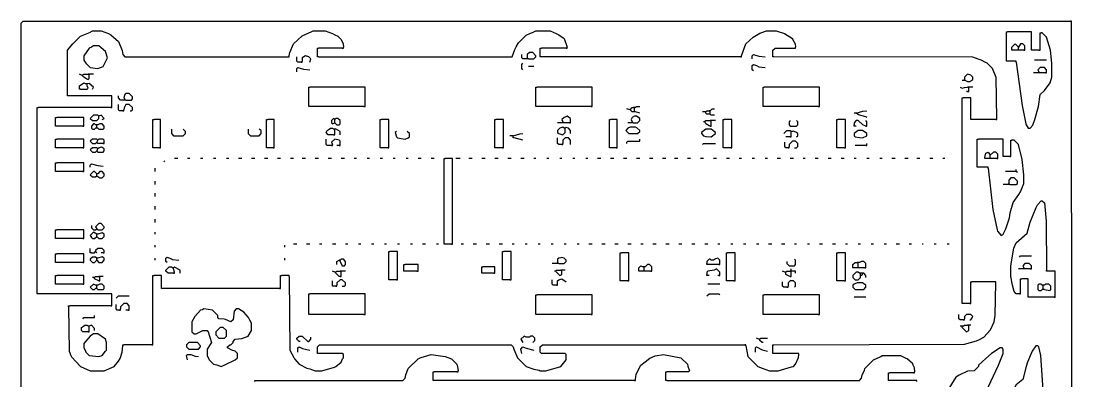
# Model space of a CAD drawing. Extents: x 46 to 1664, y 39 to 1996.
# Drawn here: x 692 to 1663, y 996 to 1328 of the extents above; entities that cross this region are included whole.
import ezdxf

# ---------------------------------------------------------------- set-up
doc = ezdxf.new("R2010")
doc.units = 0
doc.layers.get('0').update_dxf_attribs({"linetype": 'CONTINUOUS'})

msp = doc.modelspace()

# ---------------------------------------------------------------- linework, layer by layer
at = {"color": 7, "linetype": 'CONTINUOUS'}
for points in [[(692, 723), (692, 1326), (694, 1328), (1662, 1328)], [(1663, 1327), (1663, 1328), (1662, 1328)], [(1663, 723), (1663.49858, 975.001412), (1663, 1327)], [(735, 1260), (735, 1301), (740, 1307), (747, 1314), (756.1, 1317.8), (756.9, 1318.2), (758, 1319), (766, 1319), (772.793103, 1316.482759), (775.153846, 1315.230769), (782, 1309), (785.615385, 1300.923077), (786, 1297), (788, 1295), (939, 1295)], [(940, 1296), (940.352941, 1298.911765), (944, 1307), (951.9, 1314.2), (960.9, 1318.2), (962, 1319), (973, 1319), (979.8, 1316.6), (982.153846, 1315.230769), (985, 1314), (988, 1311), (989.647059, 1306.911765), (990, 1304)], [(967, 1295), (1146, 1295), (1148.517241, 1301.793103), (1149.769231, 1304.153846), (1152, 1308), (1159, 1315), (1163.1, 1316.7), (1164.9, 1317.3), (1168, 1319), (1181, 1319), (1186.8, 1316.6), (1189.153846, 1315.230769), (1194, 1312), (1197, 1304)], [(1358, 1296), (1362, 1307), (1368.846154, 1313.230769), (1375.1, 1316.7), (1376.9, 1317.3), (1381, 1319), (1390, 1319), (1397.793103, 1316.482759), (1405, 1312), (1405.230769, 1311.153846), (1407.647059, 1306.911765), (1408, 1304)], [(1603, 1317), (1603, 1318), (1604, 1318)], [(1603, 1292), (1603, 1317)], [(1625, 1318), (1604, 1318)], [(1612, 1290), (1617.352941, 1250.088235), (1620.8, 1232.9), (1621.2, 1232.1), (1623, 1229), (1625, 1229), (1627.2, 1231.9), (1629.2, 1236.9), (1632.405405, 1248.932432), (1634, 1260), (1638.243902, 1263.804878), (1643.2, 1270.9), (1645, 1276), (1645, 1289), (1643.544828, 1300.962069), (1640, 1313), (1636, 1317), (1635, 1317)], [(1626, 1317), (1626, 1318), (1625, 1318)], [(1626, 1302), (1626, 1317)], [(1634, 1316), (1634, 1317), (1635, 1317)], [(1634, 1302), (1634, 1316)], [(763, 1284), (768, 1286), (772, 1294), (770, 1300), (766.153846, 1303.230769), (764, 1305), (759, 1305), (757.1, 1303.8), (755, 1303), (750, 1296), (750, 1292), (752, 1289), (756, 1285), (763, 1284)], [(966, 1302), (966, 1303), (967, 1303)], [(966, 1296), (966, 1302)], [(989, 1303), (967, 1303)], [(989, 1303), (990, 1303), (990, 1304)], [(1172, 1302), (1172, 1303), (1173, 1303)], [(1172, 1296), (1172, 1302)], [(1196, 1303), (1173, 1303)], [(1196, 1303), (1197, 1303), (1197, 1304)], [(1387, 1296), (1387, 1301), (1389, 1303), (1407, 1303)], [(1407, 1303), (1408, 1303), (1408, 1304)], [(1608, 1302), (1608, 1304), (1611, 1307), (1614, 1304)], [(1609, 1301), (1608, 1301), (1608, 1302)], [(1620, 1302), (1620, 1305), (1618, 1307), (1616, 1307), (1614, 1304)], [(1614, 1302), (1614, 1304)], [(1614, 1301), (1614, 1302)], [(1619, 1301), (1620, 1301), (1620, 1302)], [(1627, 1301), (1626, 1301), (1626, 1302)], [(1633, 1301), (1634, 1301), (1634, 1302)], [(939, 1295), (940, 1295), (940, 1296)], [(951, 1290), (948, 1290), (947, 1291), (947, 1295)], [(959, 1290), (960, 1293), (958, 1295), (955, 1296), (952, 1294), (952, 1291)], [(967, 1295), (966, 1295), (966, 1296)], [(1159, 1293), (1156, 1293), (1155, 1294), (1155, 1297)], [(1160, 1293), (1159, 1293)], [(1161, 1293), (1166, 1293), (1168, 1295), (1168, 1296), (1165, 1299), (1162, 1299), (1160, 1297), (1160, 1294)], [(1160, 1293), (1160, 1294)], [(1161, 1293), (1160, 1293)], [(1173, 1295), (1172, 1295), (1172, 1296)], [(1357, 1295), (1173, 1295)], [(1357, 1295), (1358, 1295), (1358, 1296)], [(1368, 1293), (1368, 1296), (1369, 1297), (1374.06, 1295.42), (1380, 1295)], [(1388, 1295), (1387, 1295), (1387, 1296)], [(1594, 1238), (1593.513141, 1275.987516), (1590, 1284), (1585, 1289), (1581.846154, 1290.769231), (1581.1, 1291.2), (1571.997312, 1294.502717), (1388, 1295)], [(1613, 1301), (1609, 1301)], [(1614, 1301), (1613, 1301)], [(1615, 1301), (1614, 1301)], [(1619, 1301), (1615, 1301)], [(1633, 1301), (1627, 1301)], [(947, 1281), (947, 1284), (948, 1285), (953.06, 1283.42), (959, 1283)], [(951, 1290), (952, 1290), (952, 1291)], [(1156, 1283), (1155, 1284), (1155, 1288), (1156, 1289)], [(1166, 1286), (1161, 1286)], [(1369, 1282), (1368, 1283), (1368, 1287), (1369, 1288), (1371.1, 1287.2), (1371.846154, 1286.769231), (1374.176471, 1285.705882), (1380, 1285)], [(1604, 1291), (1603, 1291), (1603, 1292)], [(1611, 1291), (1604, 1291)], [(1612, 1290), (1612, 1291), (1611, 1291)], [(1640, 1292), (1629, 1292)], [(1640, 1281), (1640, 1283), (1638, 1285), (1634, 1285), (1632, 1283), (1633, 1281)], [(748, 1278), (746, 1279)], [(749, 1278), (748, 1278)], [(749, 1278), (750, 1279), (754, 1279)], [(749, 1277), (749, 1278)], [(749, 1277), (752.9, 1274.7), (754, 1274), (755, 1275), (755, 1278)], [(755, 1279), (754, 1279)], [(756, 1279), (755, 1279)], [(755, 1278), (755, 1279)], [(759, 1279), (756, 1279)], [(1563, 1273), (1562, 1273)], [(1564, 1273), (1563, 1273)], [(1565, 1273), (1567, 1272), (1569, 1272), (1572, 1274), (1572, 1276), (1570, 1278), (1567, 1279), (1564, 1276), (1564, 1274)], [(1564, 1273), (1564, 1274)], [(1565, 1273), (1564, 1273)], [(1632, 1280), (1628, 1280)], [(1633, 1280), (1632, 1280)], [(1633, 1280), (1633, 1281)], [(1634, 1280), (1633, 1280)], [(1639, 1280), (1634, 1280)], [(1639, 1280), (1640, 1280), (1640, 1281)], [(746, 1266), (746, 1268), (750, 1271), (752, 1270)], [(747, 1265), (746, 1265), (746, 1266)], [(747, 1265), (753, 1265), (754, 1266), (753.2, 1268.1), (753, 1269)], [(753, 1270), (752, 1270)], [(758, 1265), (759, 1267), (755.1, 1270.2), (753, 1270)], [(753, 1269), (753, 1270)], [(958, 1266), (958, 1267), (959, 1267)], [(958, 1250), (958, 1266)], [(1009, 1267), (959, 1267)], [(1010, 1266), (1010, 1267), (1009, 1267)], [(1010, 1250), (1010, 1266)], [(1168, 1266), (1168, 1267), (1169, 1267)], [(1168, 1250), (1168, 1266)], [(1219, 1267), (1169, 1267)], [(1220, 1266), (1220, 1267), (1219, 1267)], [(1220, 1250), (1220, 1266)], [(1378, 1266), (1378, 1267), (1379, 1267)], [(1378, 1250), (1378, 1266)], [(1429, 1267), (1379, 1267)], [(1430, 1266), (1430, 1267), (1429, 1267)], [(1430, 1250), (1430, 1266)], [(1560, 1267), (1562, 1266), (1564.088235, 1266.647059), (1567, 1267)], [(1567, 1263), (1566, 1263)], [(1568, 1267), (1567, 1267)], [(1567, 1263), (1568, 1263), (1568, 1264)], [(1569, 1267), (1568, 1267)], [(1568, 1266), (1568, 1267)], [(1568, 1264), (1568, 1266)], [(1572, 1267), (1569, 1267)], [(736, 1259), (735, 1259), (735, 1260)], [(775, 1259), (736, 1259)], [(776, 1258), (776, 1259), (775, 1259)], [(776, 1249), (776, 1258)], [(787, 1255), (784, 1255), (782, 1257), (782, 1259)], [(789, 1255), (794, 1255), (795, 1256), (795, 1258), (792, 1261), (789, 1261), (788, 1260), (787, 1257), (788, 1256)], [(788, 1255), (787, 1255)], [(788, 1255), (788, 1256)], [(789, 1255), (788, 1255)], [(1562, 1256), (1562, 1257), (1563, 1257)], [(1562, 1068), (1562, 1256)], [(1569, 1257), (1563, 1257)], [(1570, 1256), (1570, 1257), (1569, 1257)], [(1570, 1238), (1570, 1256)], [(707, 1247), (707, 1248), (708, 1248)], [(707, 1077), (707, 1247)], [(775, 1248), (708, 1248)], [(775, 1248), (776, 1248), (776, 1249)], [(786, 1245), (783, 1245), (782, 1246), (782, 1251)], [(786, 1245), (787, 1245), (787, 1246)], [(793, 1245), (794, 1245), (795, 1246), (795, 1248), (792, 1251), (789, 1251), (787.3, 1247.9), (787, 1246)], [(959, 1249), (958, 1249), (958, 1250)], [(1009, 1249), (959, 1249)], [(1009, 1249), (1010, 1249), (1010, 1250)], [(1169, 1249), (1168, 1249), (1168, 1250)], [(1219, 1249), (1169, 1249)], [(1219, 1249), (1220, 1249), (1220, 1250)], [(1255, 1246), (1252, 1247)], [(1255, 1246), (1257, 1248), (1258, 1248)], [(1258, 1244), (1257, 1244), (1255, 1246)], [(1259, 1248), (1258, 1248)], [(1259, 1244), (1258, 1244)], [(1260, 1248), (1259, 1248)], [(1259, 1247), (1259, 1248)], [(1259, 1245), (1259, 1247)], [(1259, 1244), (1259, 1245)], [(1260, 1244), (1259, 1244)], [(1260, 1248), (1261, 1249), (1264, 1249)], [(1264, 1243), (1260, 1244)], [(1324, 1244), (1322, 1244)], [(1325, 1244), (1324, 1244)], [(1325, 1244), (1326, 1245), (1328, 1245)], [(1325, 1243), (1325, 1244)], [(1329, 1245), (1328, 1245)], [(1329, 1245), (1331, 1247), (1333, 1247)], [(1329, 1244), (1329, 1245)], [(1329, 1243), (1329, 1244)], [(1379, 1249), (1378, 1249), (1378, 1250)], [(1429, 1249), (1379, 1249)], [(1429, 1249), (1430, 1249), (1430, 1250)], [(1464, 1243), (1470.076923, 1244.615385), (1474, 1245)], [(724, 1238), (724, 1239), (725, 1239)], [(724, 1232), (724, 1238)], [(749, 1239), (725, 1239)], [(750, 1238), (750, 1239), (749, 1239)], [(750, 1232), (750, 1238)], [(764, 1240), (763, 1241), (759, 1241), (756, 1238), (758, 1236), (762, 1236), (764, 1238), (764, 1240)], [(767, 1237), (769, 1238), (766, 1241), (764, 1240)], [(814, 1236), (814, 1237), (815, 1237)], [(814, 1212), (814, 1236)], [(820, 1237), (815, 1237)], [(821, 1236), (821, 1237), (820, 1237)], [(821, 1212), (821, 1236)], [(919, 1236), (919, 1237), (920, 1237)], [(919, 1212), (919, 1236)], [(925, 1237), (920, 1237)], [(926, 1236), (926, 1237), (925, 1237)], [(926, 1212), (926, 1236)], [(982, 1237), (981, 1238), (979, 1236), (979, 1234), (980, 1233), (982, 1234)], [(982, 1234), (984, 1232), (986, 1232), (987, 1233), (987, 1236), (985, 1238), (983, 1238), (982, 1237)], [(982, 1234), (982, 1237)], [(1024, 1236), (1024, 1237), (1025, 1237)], [(1024, 1212), (1024, 1236)], [(1031, 1237), (1025, 1237)], [(1032, 1236), (1032, 1237), (1031, 1237)], [(1032, 1212), (1032, 1236)], [(1130, 1236), (1130, 1237), (1131, 1237)], [(1130, 1212), (1130, 1236)], [(1137, 1237), (1131, 1237)], [(1138, 1236), (1138, 1237), (1137, 1237)], [(1138, 1212), (1138, 1236)], [(1192, 1234), (1188, 1234)], [(1200, 1235), (1200, 1238), (1198.1, 1239.2), (1197, 1240), (1194.9, 1239.2), (1194, 1239), (1192, 1237), (1193, 1235)], [(1193, 1234), (1192, 1234)], [(1193, 1234), (1193, 1235)], [(1194, 1234), (1193, 1234)], [(1199, 1234), (1194, 1234)], [(1199, 1234), (1200, 1234), (1200, 1235)], [(1236, 1236), (1236, 1237), (1237, 1237)], [(1236, 1212), (1236, 1236)], [(1242, 1237), (1237, 1237)], [(1243, 1236), (1243, 1237), (1242, 1237)], [(1243, 1212), (1243, 1236)], [(1256, 1234), (1253, 1234)], [(1258, 1234), (1262, 1234), (1264, 1236), (1264, 1238), (1261, 1240), (1259, 1240), (1257, 1239), (1256, 1237), (1257, 1235)], [(1257, 1234), (1256, 1234)], [(1257, 1234), (1257, 1235)], [(1258, 1234), (1257, 1234)], [(1324, 1235), (1323, 1235)], [(1324, 1235), (1325, 1236), (1329, 1236)], [(1329, 1231), (1328.1, 1231.2), (1325, 1233), (1324, 1235)], [(1328, 1242), (1326, 1242), (1325, 1243)], [(1329, 1242), (1328, 1242)], [(1329, 1242), (1329, 1243)], [(1333, 1241), (1330, 1241), (1329, 1242)], [(1330, 1236), (1329, 1236)], [(1331, 1236), (1330, 1236)], [(1330, 1235), (1330, 1236)], [(1330, 1232), (1330, 1235)], [(1334, 1236), (1331, 1236)], [(1341, 1236), (1341, 1237), (1342, 1237)], [(1341, 1212), (1341, 1236)], [(1348, 1237), (1342, 1237)], [(1349, 1236), (1349, 1237), (1348, 1237)], [(1349, 1212), (1349, 1236)], [(1403, 1236), (1402, 1235), (1402, 1232), (1403, 1231), (1409, 1231), (1410, 1232), (1410, 1235), (1409, 1236)], [(1446, 1236), (1446, 1237), (1447, 1237)], [(1446, 1212), (1446, 1236)], [(1453, 1237), (1447, 1237)], [(1454, 1236), (1454, 1237), (1453, 1237)], [(1454, 1212), (1454, 1236)], [(1464, 1243), (1462, 1243)], [(1473, 1231), (1470.195122, 1232.243902), (1466, 1236), (1464, 1236), (1462, 1234), (1462, 1232)], [(1474, 1239), (1472.923077, 1239.615385), (1466.2, 1241.4), (1464, 1243)], [(1474, 1232), (1474, 1235), (1473, 1236)], [(1571, 1237), (1570, 1237), (1570, 1238)], [(1593, 1237), (1571, 1237)], [(1593, 1237), (1594, 1237), (1594, 1238)], [(725, 1231), (724, 1231), (724, 1232)], [(749, 1231), (725, 1231)], [(749, 1231), (750, 1231), (750, 1232)], [(761, 1232), (760, 1233), (759, 1233), (757, 1231), (757, 1229), (758, 1228), (760, 1228), (761, 1229)], [(762, 1232), (761, 1232)], [(762, 1229), (761, 1229)], [(763, 1232), (762, 1232)], [(762, 1231), (762, 1232)], [(762, 1230), (762, 1231)], [(762, 1229), (762, 1230)], [(763, 1229), (762, 1229)], [(763, 1229), (764, 1228), (768, 1228), (769, 1229), (769, 1231), (767, 1233), (765, 1233), (763, 1232)], [(831, 1228), (831, 1224), (833, 1222), (842, 1222), (844, 1224), (844, 1226), (842, 1228)], [(902, 1228), (902, 1224), (904, 1222), (912, 1222), (914, 1224), (914, 1227), (912, 1228)], [(981, 1223), (976, 1223), (974, 1225), (975, 1227), (976.9, 1228.2), (978, 1229), (980, 1229), (981, 1228)], [(982, 1228), (981, 1228)], [(987, 1223), (987, 1226), (982.8, 1228.4), (982, 1228)], [(982, 1227), (982, 1228)], [(982, 1224), (982, 1227)], [(1039, 1226), (1038, 1225), (1039, 1221), (1040, 1220), (1047, 1219), (1050, 1220), (1051, 1221), (1051, 1224), (1049, 1226)], [(1194, 1229), (1193, 1230), (1190, 1229), (1188, 1227), (1188, 1225), (1189, 1224), (1193, 1223), (1195, 1225), (1195, 1228)], [(1195, 1229), (1194, 1229)], [(1200, 1224), (1200, 1227), (1198, 1229), (1196, 1229.5), (1195, 1229)], [(1195, 1228), (1195, 1229)], [(1262, 1224), (1264, 1226), (1264, 1227), (1261.1, 1229.2), (1260, 1230), (1255, 1230), (1253, 1229), (1251, 1227), (1254, 1224), (1262, 1224)], [(1330, 1221), (1334, 1224), (1334, 1225), (1330, 1228), (1325, 1228), (1321, 1225), (1321, 1224), (1323, 1222), (1325.067568, 1221.405405), (1330, 1221)], [(1329, 1231), (1330, 1231), (1330, 1232)], [(1397, 1224), (1400, 1227), (1403, 1227), (1404, 1226)], [(1405, 1226), (1404, 1226)], [(1404, 1225), (1404, 1226)], [(1404, 1222), (1404, 1225)], [(1409, 1221), (1410, 1222), (1410, 1224), (1408.153846, 1225.230769), (1405.8, 1226.4), (1405, 1226)], [(1463, 1231), (1462, 1231), (1462, 1232)], [(1470, 1220), (1474, 1222), (1474, 1224), (1470, 1227), (1466, 1227), (1462, 1224), (1462, 1222), (1463, 1221), (1467.088235, 1220.352941), (1470, 1220)], [(1464, 1231), (1463, 1231)], [(1473, 1231), (1474, 1231), (1474, 1232)], [(724, 1218), (724, 1219), (725, 1219)], [(724, 1212), (724, 1218)], [(749, 1219), (725, 1219)], [(750, 1218), (750, 1219), (749, 1219)], [(750, 1212), (750, 1218)], [(763, 1218), (762, 1219), (758, 1219), (756, 1217), (758, 1215), (761, 1215), (762, 1216)], [(762, 1216), (763, 1218)], [(768, 1215), (763, 1215), (762, 1216)], [(769, 1216), (769, 1218), (768, 1219), (764, 1219), (763, 1218)], [(768, 1215), (769, 1215), (769, 1216)], [(979, 1213), (975, 1213), (974, 1214), (974, 1219)], [(987, 1214), (987, 1217), (986, 1218), (982, 1219), (979, 1216), (980, 1214)], [(981, 1223), (982, 1223), (982, 1224)], [(1146, 1222), (1144, 1222)], [(1147, 1222), (1146, 1222)], [(1147, 1222), (1153.088235, 1223.647059), (1156, 1224)], [(1147, 1221), (1147, 1222)], [(1148, 1220), (1147, 1220), (1147, 1221)], [(1156, 1218), (1148, 1220)], [(1192, 1214), (1189, 1214), (1188, 1215), (1188, 1220)], [(1192, 1214), (1193, 1214), (1193, 1215)], [(1200, 1214), (1200, 1218), (1198, 1220), (1195, 1220), (1193, 1218), (1193, 1215)], [(1252, 1215), (1252, 1216), (1253, 1217), (1263, 1217)], [(1263, 1217), (1264, 1217), (1264, 1218)], [(1264, 1218), (1264, 1219)], [(1322, 1214), (1323, 1215), (1334, 1215)], [(1401, 1211), (1399, 1211), (1398, 1212), (1398, 1216)], [(1403, 1221), (1399, 1221)], [(1407, 1211), (1409, 1211), (1410, 1212), (1410, 1215), (1408, 1217), (1405, 1217), (1402, 1214), (1402, 1212)], [(1403, 1221), (1404, 1221), (1404, 1222)], [(1474, 1214), (1474, 1215)], [(1576, 1218), (1576, 1219), (1577, 1219)], [(1576, 1194), (1576, 1218)], [(1599, 1219), (1577, 1219)], [(1586, 1192), (1590.445545, 1154.044554), (1594.384615, 1135.076923), (1594.8, 1133.9), (1598, 1130), (1600, 1131), (1602.3, 1135.9), (1605.594595, 1146.067568), (1606.405405, 1150.932432), (1609.050955, 1160.426752), (1614.230769, 1167.846154), (1615.769231, 1170.153846), (1619, 1178), (1619, 1186), (1617.538071, 1199.967005), (1614, 1214), (1610, 1218), (1608, 1218)], [(1600, 1218), (1600, 1219), (1599, 1219)], [(1600, 1204), (1600, 1218)], [(1607, 1217), (1607, 1218), (1608, 1218)], [(1607, 1204), (1607, 1217)], [(725, 1211), (724, 1211), (724, 1212)], [(749, 1211), (725, 1211)], [(749, 1211), (750, 1211), (750, 1212)], [(763, 1210), (762, 1211), (758, 1211), (756, 1209), (758, 1207), (761, 1207), (762, 1208)], [(762, 1208), (763, 1207), (768, 1207), (769, 1208), (769, 1210), (767.1, 1211.2), (766, 1211.5), (764.1, 1210.8), (763, 1210)], [(762, 1208), (763, 1210)], [(815, 1211), (814, 1211), (814, 1212)], [(820, 1211), (815, 1211)], [(820, 1211), (821, 1211), (821, 1212)], [(920, 1211), (919, 1211), (919, 1212)], [(925, 1211), (920, 1211)], [(925, 1211), (926, 1211), (926, 1212)], [(979, 1213), (980, 1213), (980, 1214)], [(986, 1213), (984, 1213)], [(986, 1213), (987, 1213), (987, 1214)], [(1025, 1211), (1024, 1211), (1024, 1212)], [(1031, 1211), (1025, 1211)], [(1031, 1211), (1032, 1211), (1032, 1212)], [(1131, 1211), (1130, 1211), (1130, 1212)], [(1137, 1211), (1131, 1211)], [(1137, 1211), (1138, 1211), (1138, 1212)], [(1237, 1211), (1236, 1211), (1236, 1212)], [(1242, 1211), (1237, 1211)], [(1242, 1211), (1243, 1211), (1243, 1212)], [(1342, 1211), (1341, 1211), (1341, 1212)], [(1348, 1211), (1342, 1211)], [(1348, 1211), (1349, 1211), (1349, 1212)], [(1401, 1211), (1402, 1211), (1402, 1212)], [(1447, 1211), (1446, 1211), (1446, 1212)], [(1453, 1211), (1447, 1211)], [(1453, 1211), (1454, 1211), (1454, 1212)], [(1473, 1213), (1463, 1213)], [(1473, 1213), (1474, 1213), (1474, 1214)], [(1583, 1202), (1584, 1206), (1586, 1207), (1588, 1204)], [(1595, 1202), (1595, 1205), (1593, 1207), (1591, 1207), (1588, 1204)], [(724, 1196), (724, 1197), (725, 1197)], [(724, 1190), (724, 1196)], [(749, 1197), (725, 1197)], [(750, 1196), (750, 1197), (749, 1197)], [(750, 1190), (750, 1196)], [(756, 1193), (756, 1195), (757, 1196), (763.067568, 1194.405405), (768, 1194)], [(824, 1198), (825, 1199)], [(837, 1201), (834, 1201)], [(848, 1201), (846, 1201)], [(860, 1201), (858, 1201)], [(872, 1201), (870, 1201)], [(884, 1201), (882, 1201)], [(896, 1201), (893, 1201)], [(908, 1201), (905, 1201)], [(920, 1201), (917, 1201)], [(932, 1201), (929, 1201)], [(944, 1201), (941, 1201)], [(955, 1201), (952, 1201)], [(967, 1201), (964, 1201)], [(979, 1201), (976, 1201)], [(991, 1201), (988, 1201)], [(1002, 1201), (1000, 1201)], [(1014, 1201), (1012, 1201)], [(1026, 1201), (1024, 1201)], [(1038, 1201), (1036, 1201)], [(1050, 1201), (1048, 1201)], [(1062, 1201), (1059, 1201)], [(1074, 1201), (1071, 1201)], [(1083, 1200), (1083, 1201), (1084, 1201)], [(1083, 1123), (1083, 1200)], [(1090, 1201), (1084, 1201)], [(1091, 1200), (1091, 1201), (1090, 1201)], [(1091, 1123), (1091, 1200)], [(1098, 1201), (1094, 1201)], [(1109, 1201), (1106, 1201)], [(1121, 1201), (1118, 1201)], [(1133, 1201), (1130, 1201)], [(1145, 1201), (1142, 1201)], [(1157, 1201), (1154, 1201)], [(1168, 1201), (1166, 1201)], [(1180, 1201), (1178, 1201)], [(1192, 1201), (1190, 1201)], [(1204, 1201), (1202, 1201)], [(1216, 1201), (1214, 1201)], [(1228, 1201), (1225, 1201)], [(1240, 1201), (1237, 1201)], [(1252, 1201), (1249, 1201)], [(1264, 1201), (1261, 1201)], [(1276, 1201), (1273, 1201)], [(1288, 1201), (1285, 1201)], [(1299, 1201), (1296, 1201)], [(1311, 1201), (1308, 1201)], [(1323, 1201), (1320, 1201)], [(1335, 1201), (1332, 1201)], [(1347, 1201), (1344, 1201)], [(1358, 1201), (1356, 1201)], [(1370, 1201), (1368, 1201)], [(1382, 1201), (1380, 1201)], [(1394, 1201), (1391, 1201)], [(1406, 1201), (1403, 1201)], [(1417, 1201), (1415, 1201)], [(1429, 1201), (1426, 1201)], [(1441, 1201), (1438, 1201)], [(1453, 1201), (1450, 1201)], [(1464, 1201), (1462, 1201)], [(1476, 1201), (1474, 1201)], [(1488, 1201), (1486, 1201)], [(1500, 1201), (1497, 1201)], [(1512, 1201), (1509, 1201)], [(1523, 1201), (1520, 1201)], [(1535, 1201), (1532, 1201)], [(1546, 1201), (1544, 1201)], [(1584, 1201), (1583, 1201), (1583, 1202)], [(1587, 1201), (1584, 1201)], [(1588, 1201), (1587, 1201)], [(1588, 1202), (1588, 1204)], [(1588, 1201), (1588, 1202)], [(1589, 1201), (1588, 1201)], [(1594, 1201), (1589, 1201)], [(1594, 1201), (1595, 1201), (1595, 1202)], [(1601, 1203), (1600, 1203), (1600, 1204)], [(1606, 1203), (1601, 1203)], [(1606, 1203), (1607, 1203), (1607, 1204)], [(725, 1189), (724, 1189), (724, 1190)], [(749, 1189), (725, 1189)], [(749, 1189), (750, 1189), (750, 1190)], [(762, 1187), (760, 1189), (759, 1189), (756, 1186), (758, 1184), (761, 1184), (762, 1185)], [(762, 1185), (765, 1183), (767, 1183), (769, 1185), (769, 1187), (767, 1189), (765, 1189), (763, 1187)], [(763, 1187), (762, 1187)], [(762, 1186), (762, 1187)], [(762, 1185), (762, 1186)], [(816, 1189), (816, 1192)], [(1577, 1193), (1576, 1193), (1576, 1194)], [(1585, 1193), (1577, 1193)], [(1586, 1192), (1586, 1193), (1585, 1193)], [(1611, 1189), (1602, 1189)], [(1612, 1189), (1611, 1189)], [(1612, 1190), (1612, 1191)], [(1612, 1189), (1612, 1190)], [(1613, 1188), (1612, 1189)], [(816, 1177), (816, 1180)], [(1604, 1177), (1600, 1177)], [(1605, 1177), (1604, 1177)], [(1606, 1177), (1612, 1177), (1613, 1178), (1613, 1180), (1610, 1183), (1607, 1183), (1605, 1181), (1605, 1178)], [(1605, 1177), (1605, 1178)], [(1606, 1177), (1605, 1177)], [(816, 1166), (816, 1169)], [(816, 1154), (816, 1157)], [(1615, 1076), (1612, 1076), (1610, 1078), (1608.430769, 1084.053846), (1607, 1092), (1607, 1102), (1609.6, 1118.2), (1612, 1123), (1622, 1132), (1624.7, 1142.1), (1630.4, 1155.8), (1631.769231, 1158.153846), (1635, 1162), (1636, 1162), (1638, 1160), (1639.511101, 1142.989372), (1640, 1098)], [(757, 1139), (757, 1137), (759, 1135), (761, 1135), (762, 1136)], [(762, 1136), (763, 1135), (767, 1135), (769, 1137), (769, 1138), (766, 1141), (764, 1141), (761, 1138), (762, 1136)], [(816, 1142), (816, 1145)], [(724, 1134), (724, 1135), (725, 1135)], [(724, 1128), (724, 1134)], [(725, 1127), (724, 1127), (724, 1128)], [(749, 1135), (725, 1135)], [(749, 1127), (725, 1127)], [(750, 1134), (750, 1135), (749, 1135)], [(749, 1127), (750, 1127), (750, 1128)], [(750, 1128), (750, 1134)], [(762, 1131), (759, 1133), (756, 1130), (757, 1128), (758, 1127), (760, 1127), (762, 1129)], [(762, 1129), (764, 1127), (767, 1127), (769, 1129), (769, 1131), (767.1, 1132.2), (763, 1131)], [(763, 1131), (762, 1131)], [(762, 1130), (762, 1131)], [(762, 1129), (762, 1130)], [(816, 1131), (816, 1133)], [(756, 1115), (756, 1118)], [(769, 1115), (769, 1116), (767, 1118), (763, 1118), (761, 1116), (761, 1115)], [(816, 1119), (816, 1121)], [(936, 1119), (936, 1121)], [(947, 1122), (944, 1122)], [(959, 1122), (956, 1122)], [(970, 1122), (968, 1122)], [(983, 1122), (980, 1122)], [(994, 1122), (992, 1122)], [(1006, 1122), (1004, 1122)], [(1018, 1122), (1016, 1122)], [(1030, 1122), (1028, 1122)], [(1042, 1122), (1040, 1122)], [(1054, 1122), (1052, 1122)], [(1066, 1122), (1063, 1122)], [(1078, 1122), (1076, 1122)], [(1084, 1122), (1083, 1122), (1083, 1123)], [(1090, 1122), (1084, 1122)], [(1090, 1122), (1091, 1122), (1091, 1123)], [(1101, 1122), (1099, 1122)], [(1113, 1122), (1110, 1122)], [(1125, 1122), (1122, 1122)], [(1137, 1122), (1134, 1122)], [(1148, 1122), (1146, 1122)], [(1160, 1122), (1158, 1122)], [(1172, 1122), (1170, 1122)], [(1184, 1122), (1182, 1122)], [(1196, 1122), (1194, 1122)], [(1208, 1122), (1206, 1122)], [(1220, 1122), (1217, 1122)], [(1232, 1122), (1229, 1122)], [(1244, 1122), (1241, 1122)], [(1256, 1122), (1253, 1122)], [(1267, 1122), (1265, 1122)], [(1279, 1122), (1276, 1122)], [(1291, 1122), (1288, 1122)], [(1303, 1122), (1300, 1122)], [(1315, 1122), (1312, 1122)], [(1327, 1122), (1324, 1122)], [(1338, 1122), (1336, 1122)], [(1350, 1122), (1348, 1122)], [(1362, 1122), (1360, 1122)], [(1374, 1122), (1372, 1122)], [(1386, 1122), (1383, 1122)], [(1398, 1122), (1395, 1122)], [(1409, 1122), (1407, 1122)], [(1421, 1122), (1419, 1122)], [(1433, 1122), (1430, 1122)], [(1445, 1122), (1442, 1122)], [(1456, 1122), (1454, 1122)], [(1468, 1122), (1466, 1122)], [(1480, 1122), (1478, 1122)], [(1492, 1122), (1490, 1122)], [(1504, 1122), (1501, 1122)], [(1515, 1122), (1513, 1122)], [(1526, 1122), (1525, 1122)], [(1538, 1122), (1536, 1122)], [(1550, 1122), (1548, 1122)], [(724, 1112), (724, 1113), (725, 1113)], [(724, 1106), (724, 1112)], [(749, 1113), (725, 1113)], [(750, 1112), (750, 1113), (749, 1113)], [(750, 1106), (750, 1112)], [(757, 1114), (756, 1114), (756, 1115)], [(762, 1109), (761, 1110), (758, 1110), (756, 1108), (756, 1107), (758, 1105), (760, 1105), (762, 1107)], [(757, 1114), (760, 1114), (761, 1115)], [(762, 1114), (761, 1115)], [(762, 1107), (764, 1105), (767, 1105), (769, 1107), (769, 1109), (767.1, 1110.2), (763, 1109)], [(763, 1109), (762, 1109)], [(762, 1108), (762, 1109)], [(762, 1107), (762, 1108)], [(768, 1114), (766, 1114)], [(768, 1114), (769, 1114), (769, 1115)], [(816, 1107), (816, 1109)], [(827, 1105), (826, 1106), (826, 1109), (827, 1110), (831.1, 1108.2), (831.9, 1107.8), (838, 1107)], [(936, 1107), (936, 1109)], [(987, 1106), (989, 1102), (991, 1102), (992, 1103), (992, 1106), (990, 1108), (988, 1108), (987, 1107)], [(1032, 1114), (1032, 1115), (1033, 1115)], [(1032, 1090), (1032, 1114)], [(1039, 1115), (1033, 1115)], [(1040, 1114), (1040, 1115), (1039, 1115)], [(1040, 1090), (1040, 1114)], [(1137, 1114), (1137, 1115), (1138, 1115)], [(1137, 1090), (1137, 1114)], [(1144, 1115), (1138, 1115)], [(1145, 1114), (1145, 1115), (1144, 1115)], [(1145, 1090), (1145, 1114)], [(1189, 1104), (1194, 1104), (1196, 1106), (1196, 1107), (1194, 1109), (1192, 1109.5), (1190.9, 1109.3), (1189, 1109), (1188, 1108), (1188, 1105)], [(1246, 1113), (1246, 1114), (1247, 1114)], [(1246, 1089), (1246, 1113)], [(1253, 1114), (1247, 1114)], [(1254, 1113), (1254, 1114), (1253, 1114)], [(1254, 1089), (1254, 1113)], [(1338, 1104), (1338, 1107), (1336, 1109), (1333.9, 1108.2), (1333.1, 1107.8), (1332, 1107), (1330, 1107), (1329, 1108), (1328, 1108), (1326, 1106), (1326, 1104)], [(1344, 1113), (1344, 1114), (1345, 1114)], [(1344, 1089), (1344, 1113)], [(1351, 1114), (1345, 1114)], [(1352, 1113), (1352, 1114), (1351, 1114)], [(1352, 1089), (1352, 1113)], [(1400, 1106), (1400, 1104), (1402, 1102), (1407, 1102), (1408, 1103), (1408, 1107), (1407, 1108)], [(1446, 1113), (1446, 1114), (1447, 1114)], [(1446, 1089), (1446, 1113)], [(1453, 1114), (1447, 1114)], [(1454, 1113), (1454, 1114), (1453, 1114)], [(1454, 1089), (1454, 1113)], [(1615, 1110), (1616, 1111), (1626, 1111)], [(725, 1105), (724, 1105), (724, 1106)], [(749, 1105), (725, 1105)], [(749, 1105), (750, 1105), (750, 1106)], [(833, 1095), (828, 1095), (826, 1097), (826, 1098), (829, 1101), (831, 1101), (832, 1100)], [(833, 1100), (832, 1100)], [(839, 1095), (839, 1098), (834, 1100.5), (833, 1100)], [(833, 1099), (833, 1100)], [(834, 1096), (833, 1099)], [(984, 1103), (984, 1106), (986, 1107)], [(987, 1107), (986, 1107)], [(987, 1106), (987, 1107)], [(1046, 1102), (1046, 1103), (1047, 1103)], [(1046, 1098), (1046, 1102)], [(1047, 1097), (1046, 1097), (1046, 1098)], [(1058, 1103), (1047, 1103)], [(1059, 1102), (1059, 1103), (1058, 1103)], [(1058, 1097), (1059, 1097), (1059, 1098)], [(1059, 1098), (1059, 1102)], [(1118, 1100), (1118, 1101), (1119, 1101)], [(1118, 1096), (1118, 1100)], [(1129, 1101), (1119, 1101)], [(1130, 1100), (1130, 1101), (1129, 1101)], [(1130, 1096), (1130, 1100)], [(1187, 1104), (1183, 1104)], [(1186, 1097), (1187, 1098), (1191, 1098)], [(1188, 1104), (1187, 1104)], [(1188, 1104), (1188, 1105)], [(1189, 1104), (1188, 1104)], [(1192, 1098), (1191, 1098)], [(1193, 1098), (1192, 1098)], [(1192, 1097), (1192, 1098)], [(1195, 1098), (1193, 1098)], [(1263, 1098), (1263, 1100), (1265, 1102), (1267, 1101)], [(1264, 1097), (1263, 1097), (1263, 1098)], [(1268, 1101), (1267, 1101)], [(1269, 1101), (1268, 1101)], [(1268, 1100), (1268, 1101)], [(1268, 1098), (1268, 1100)], [(1268, 1097), (1268, 1098)], [(1275, 1098), (1275, 1101), (1273, 1103), (1271, 1103), (1269, 1101)], [(1274, 1097), (1275, 1097), (1275, 1098)], [(1327, 1103), (1326, 1103), (1326, 1104)], [(1338, 1094), (1338, 1096), (1335, 1099), (1332.823529, 1097.705882), (1327, 1097), (1326, 1096), (1326, 1094)], [(1337, 1103), (1327, 1103)], [(1337, 1103), (1338, 1103), (1338, 1104)], [(1404, 1098), (1404, 1099)], [(1404, 1097), (1404, 1098)], [(1461, 1101), (1461, 1103), (1463, 1105), (1465, 1105)], [(1462, 1100), (1461, 1100), (1461, 1101)], [(1465, 1100), (1462, 1100)], [(1466, 1105), (1465, 1105)], [(1466, 1100), (1465, 1100)], [(1467, 1105), (1466, 1105)], [(1466, 1104), (1466, 1105)], [(1466, 1101), (1466, 1104)], [(1466, 1100), (1466, 1101)], [(1467, 1100), (1466, 1100)], [(1473, 1101), (1473, 1104), (1471, 1106), (1469, 1106), (1467, 1105)], [(1472, 1100), (1467, 1100)], [(1472, 1100), (1473, 1100), (1473, 1101)], [(1618, 1099), (1614, 1099)], [(1626, 1100), (1626, 1102), (1624, 1104), (1620, 1104), (1618, 1102), (1619, 1100)], [(1619, 1099), (1618, 1099)], [(1619, 1099), (1619, 1100)], [(1620, 1099), (1619, 1099)], [(1625, 1099), (1620, 1099)], [(1625, 1099), (1626, 1099), (1626, 1100)], [(1641, 1097), (1640, 1097), (1640, 1098)], [(724, 1092), (724, 1093), (725, 1093)], [(724, 1086), (724, 1092)], [(749, 1093), (725, 1093)], [(750, 1092), (750, 1093), (749, 1093)], [(750, 1086), (750, 1092)], [(759, 1091), (758, 1091)], [(760, 1091), (759, 1091)], [(760, 1091), (761, 1092), (764, 1092)], [(760, 1090), (760, 1091)], [(764, 1088), (760, 1090)], [(765, 1092), (764, 1092)], [(764, 1088), (765, 1088), (765, 1089)], [(766, 1092), (765, 1092)], [(765, 1091), (765, 1092)], [(765, 1089), (765, 1091)], [(768, 1092), (766, 1092)], [(814, 1092), (814, 1093), (815, 1093)], [(814, 1030), (814, 1092)], [(821, 1093), (815, 1093)], [(822, 1092), (822, 1093), (821, 1093)], [(822, 1082), (822, 1092)], [(833, 1095), (834, 1095), (834, 1096)], [(932, 1092), (932, 1093), (933, 1093)], [(932, 1082), (932, 1092)], [(939, 1093), (933, 1093)], [(940, 1092), (940, 1093), (939, 1093)], [(940, 1092), (940.49265, 1024.00714), (944.2, 1017.1), (944.8, 1015.9), (949, 1011), (949.846154, 1010.769231), (956.088235, 1007.352941), (958.911765, 1006.647059), (964, 1005), (970, 1005), (981.9, 1008.2), (983.1, 1008.8), (988, 1013), (989.2, 1015.9), (990, 1017), (990, 1020), (989, 1021), (967, 1021)], [(982, 1096), (980, 1097)], [(983, 1096), (982, 1096)], [(983, 1096), (984, 1097), (987, 1097)], [(983, 1095), (983, 1096)], [(987, 1092), (986, 1092), (983, 1095)], [(989, 1083), (991, 1083), (992, 1084), (992, 1086), (989, 1089), (987, 1089), (984, 1086), (984, 1084)], [(988, 1097), (987, 1097)], [(987, 1092), (988, 1092), (988, 1093)], [(989, 1097), (988, 1097)], [(988, 1096), (988, 1097)], [(988, 1093), (988, 1096)], [(992, 1097), (989, 1097)], [(1033, 1089), (1032, 1089), (1032, 1090)], [(1039, 1089), (1033, 1089)], [(1039, 1089), (1040, 1089), (1040, 1090)], [(1058, 1097), (1047, 1097)], [(1119, 1095), (1118, 1095), (1118, 1096)], [(1129, 1095), (1119, 1095)], [(1129, 1095), (1130, 1095), (1130, 1096)], [(1138, 1089), (1137, 1089), (1137, 1090)], [(1144, 1089), (1138, 1089)], [(1144, 1089), (1145, 1089), (1145, 1090)], [(1187, 1084), (1184, 1084), (1183, 1085), (1183, 1089)], [(1186, 1097), (1185, 1097)], [(1186, 1097), (1190, 1093), (1192, 1094), (1192, 1097)], [(1188, 1085), (1188, 1088), (1189, 1089), (1192, 1090), (1196, 1087)], [(1247, 1088), (1246, 1088), (1246, 1089)], [(1253, 1088), (1254, 1088), (1254, 1089)], [(1267, 1097), (1264, 1097)], [(1268, 1097), (1267, 1097)], [(1269, 1097), (1268, 1097)], [(1274, 1097), (1269, 1097)], [(1327, 1093), (1326, 1093), (1326, 1094)], [(1328, 1093), (1327, 1093)], [(1337, 1093), (1336, 1093)], [(1337, 1093), (1338, 1093), (1338, 1094)], [(1345, 1088), (1344, 1088), (1344, 1089)], [(1351, 1088), (1352, 1088), (1352, 1089)], [(1398, 1096), (1396, 1097)], [(1399, 1096), (1398, 1096)], [(1399, 1096), (1400, 1097), (1403, 1097)], [(1399, 1095), (1399, 1096)], [(1403, 1092), (1402.1, 1092.2), (1399, 1094), (1399, 1095)], [(1404, 1097), (1403, 1097)], [(1403, 1092), (1404, 1092), (1404, 1093)], [(1405, 1097), (1404, 1097)], [(1404, 1096), (1404, 1097)], [(1404, 1093), (1404, 1096)], [(1407, 1097), (1405, 1097)], [(1408, 1096), (1408, 1097), (1407, 1097)], [(1408, 1095), (1408, 1096)], [(1447, 1088), (1446, 1088), (1446, 1089)], [(1453, 1088), (1454, 1088), (1454, 1089)], [(1467, 1095), (1466, 1096), (1464, 1096), (1461, 1093), (1461, 1091), (1463, 1089), (1466, 1089), (1468, 1091), (1468, 1092)], [(1468, 1095), (1467, 1095)], [(1469, 1095), (1468, 1095)], [(1468, 1094), (1468, 1095)], [(1468, 1093), (1468, 1094)], [(1469, 1093), (1468, 1093)], [(1468, 1092), (1468, 1093)], [(1470, 1095), (1469, 1095)], [(1469, 1093), (1470, 1094)], [(1471, 1095), (1470, 1095)], [(1470, 1094), (1470, 1095)], [(1473, 1091), (1473, 1093), (1471, 1095)], [(1616, 1089), (1616, 1090), (1617, 1090)], [(1616, 1077), (1616, 1089)], [(1622, 1090), (1617, 1090)], [(1623, 1089), (1623, 1090), (1622, 1090)], [(1623, 1074), (1623, 1089)], [(1647, 1097), (1641, 1097)], [(1648, 1096), (1648, 1097), (1647, 1097)], [(1648, 1074), (1648, 1096)], [(725, 1085), (724, 1085), (724, 1086)], [(749, 1085), (725, 1085)], [(749, 1085), (750, 1085), (750, 1086)], [(761, 1084), (759, 1085), (756, 1082), (758, 1080), (760, 1080), (761, 1081)], [(762, 1084), (761, 1084)], [(762, 1081), (761, 1081)], [(762, 1081), (763, 1080), (768, 1080), (769, 1081), (769, 1083), (767, 1085), (765, 1085), (763, 1084)], [(763, 1084), (762, 1084)], [(762, 1083), (762, 1084)], [(762, 1082), (762, 1083)], [(762, 1081), (762, 1082)], [(823, 1081), (822, 1081), (822, 1082)], [(931, 1081), (823, 1081)], [(931, 1081), (932, 1081), (932, 1082)], [(980, 1084), (980, 1088)], [(981, 1083), (980, 1083), (980, 1084)], [(983, 1083), (981, 1083)], [(983, 1083), (984, 1083), (984, 1084)], [(1187, 1084), (1188, 1084), (1188, 1085)], [(1253, 1088), (1247, 1088)], [(1338, 1085), (1327, 1085)], [(1351, 1088), (1345, 1088)], [(1388, 1029), (1563.997191, 1029.497159), (1575.1, 1032.7), (1578.1, 1033.8), (1582, 1036), (1588.230769, 1042.846154), (1591.58, 1050.06), (1592.42, 1055.94), (1593, 1086)], [(1400, 1082), (1397, 1082), (1396, 1083), (1396, 1087)], [(1400, 1082), (1401, 1082), (1401, 1083)], [(1407, 1082), (1408, 1083), (1408, 1086), (1406, 1088), (1403, 1088), (1401, 1086), (1401, 1083)], [(1453, 1088), (1447, 1088)], [(1471, 1080), (1473, 1082), (1473, 1084), (1471.1, 1085.2), (1470, 1086), (1465, 1086), (1462, 1085), (1461, 1084), (1461, 1082), (1463, 1080), (1471, 1080)], [(1570, 1086), (1570, 1087), (1571, 1087)], [(1570, 1068), (1570, 1086)], [(1592, 1087), (1571, 1087)], [(1593, 1086), (1593, 1087), (1592, 1087)], [(1636, 1084), (1635, 1085), (1633, 1085), (1632, 1084), (1632, 1080), (1633, 1079), (1635, 1079), (1636, 1080)], [(1637, 1084), (1636, 1084)], [(1637, 1080), (1636, 1080)], [(1638, 1084), (1637, 1084)], [(1637, 1083), (1637, 1084)], [(1637, 1081), (1637, 1083)], [(1637, 1080), (1637, 1081)], [(1638, 1080), (1637, 1080)], [(1638, 1080), (1643, 1079), (1644, 1080), (1644, 1083), (1642, 1085), (1639, 1085), (1638, 1084)], [(708, 1076), (707, 1076), (707, 1077)], [(775, 1076), (708, 1076)], [(776, 1075), (776, 1076), (775, 1076)], [(776, 1066), (776, 1075)], [(780, 1072), (782, 1074), (792, 1074)], [(958, 1075), (958, 1076), (959, 1076)], [(958, 1058), (958, 1075)], [(1009, 1076), (959, 1076)], [(1010, 1075), (1010, 1076), (1009, 1076)], [(1010, 1058), (1010, 1075)], [(1168, 1074), (1168, 1075), (1169, 1075)], [(1168, 1058), (1168, 1074)], [(1219, 1075), (1169, 1075)], [(1220, 1074), (1220, 1075), (1219, 1075)], [(1220, 1058), (1220, 1074)], [(1326, 1074), (1328, 1076), (1337, 1076), (1338, 1075)], [(1378, 1074), (1378, 1075), (1379, 1075)], [(1378, 1058), (1378, 1074)], [(1429, 1075), (1379, 1075)], [(1430, 1074), (1430, 1075), (1429, 1075)], [(1430, 1058), (1430, 1074)], [(1473, 1073), (1462, 1073)], [(1615, 1076), (1616, 1076), (1616, 1077)], [(1624, 1073), (1623, 1073), (1623, 1074)], [(1647, 1073), (1624, 1073)], [(1647, 1073), (1648, 1073), (1648, 1074)], [(736, 1064), (736, 1065), (737, 1065)], [(736, 1064), (736.487819, 1023.011615), (738.2, 1019.1), (738.8, 1017.9), (747, 1009), (756, 1005), (769, 1005), (778, 1009), (782.230769, 1013.846154), (783.6, 1016.2), (785.58, 1022.06), (786, 1028)], [(775, 1065), (737, 1065)], [(775, 1065), (776, 1065), (776, 1066)], [(783, 1061), (781, 1061), (780, 1062), (780, 1066)], [(783, 1061), (784, 1061), (784, 1062)], [(792, 1062), (792, 1065), (790, 1067), (787, 1067), (784, 1064), (784, 1062)], [(791, 1061), (789, 1061)], [(791, 1061), (792, 1061), (792, 1062)], [(877, 1009), (881.088235, 1010.647059), (890, 1015), (892, 1017), (892, 1021), (890, 1023), (886.9, 1023.8), (883, 1026), (883, 1027), (885, 1029), (886, 1029), (888, 1031), (888, 1032), (890, 1034), (896.088235, 1034.647059), (902, 1037), (905, 1042), (905, 1049), (903.6, 1051.8), (902.230769, 1054.153846), (898, 1059), (893, 1062), (891, 1062), (889, 1060), (888, 1052), (886, 1050), (881.1, 1052.2), (879.932432, 1052.594595), (875, 1053), (874, 1054), (874, 1056), (869, 1061), (861, 1062), (859.9, 1061.3), (858, 1061), (852.8, 1055.1), (850, 1050), (850, 1041), (852, 1039), (854, 1039), (860, 1042), (864, 1042), (865, 1041), (868, 1031), (866.8, 1029.1), (864, 1025), (864, 1019), (866, 1015), (870, 1011), (873.1, 1010.3), (877, 1009)], [(1563, 1067), (1562, 1067), (1562, 1068)], [(1569, 1067), (1563, 1067)], [(1569, 1067), (1570, 1067), (1570, 1068)], [(749, 1053), (750, 1054), (759, 1054)], [(759, 1054), (760, 1054), (760, 1055)], [(760, 1055), (760, 1056)], [(959, 1057), (958, 1057), (958, 1058)], [(1009, 1057), (959, 1057)], [(1009, 1057), (1010, 1057), (1010, 1058)], [(1169, 1057), (1168, 1057), (1168, 1058)], [(1219, 1057), (1169, 1057)], [(1219, 1057), (1220, 1057), (1220, 1058)], [(1379, 1057), (1378, 1057), (1378, 1058)], [(1429, 1057), (1379, 1057)], [(1429, 1057), (1430, 1057), (1430, 1058)], [(1563, 1052), (1560, 1052), (1559, 1053), (1559, 1057)], [(1563, 1052), (1564, 1052), (1564, 1053)], [(1569, 1052), (1570, 1052), (1571.2, 1053.9), (1572, 1055), (1570, 1057), (1566, 1057), (1564, 1055), (1564, 1053)], [(754, 1041), (749, 1041), (748, 1042), (748, 1045), (749.9, 1046.2), (751, 1047), (753, 1047), (754, 1046)], [(755, 1046), (754, 1046)], [(754, 1041), (755, 1041), (755, 1042)], [(760, 1042), (760, 1044), (757, 1047), (755, 1046)], [(755, 1045), (755, 1046)], [(755, 1042), (755, 1045)], [(880, 1035), (882, 1037), (882, 1042), (879, 1045), (876, 1045), (872, 1041), (872, 1038), (875, 1035), (880, 1035)], [(1561, 1046), (1560, 1046)], [(1562, 1046), (1561, 1046)], [(1563, 1046), (1562, 1046)], [(1562, 1045), (1562, 1046)], [(1562, 1045), (1566, 1041), (1568, 1042), (1568, 1046)], [(1563, 1046), (1564, 1047), (1567, 1047)], [(1568, 1047), (1567, 1047)], [(1569, 1047), (1568, 1047)], [(1568, 1046), (1568, 1047)], [(1570, 1047), (1569, 1047)], [(764, 1018), (767, 1019), (770.2, 1022.9), (771, 1024), (771, 1031), (770, 1034), (763, 1039), (759, 1039), (756, 1037), (751.769231, 1032.153846), (750, 1030), (750, 1026), (751.2, 1024.1), (752, 1022), (755, 1019), (764, 1018)], [(813, 1029), (814, 1029), (814, 1030)], [(856, 1025), (858, 1027), (858, 1028), (855, 1031), (847, 1031), (845, 1029), (845, 1027), (847, 1025), (856, 1025)], [(950, 1032), (949, 1032), (947, 1034), (947, 1035), (949, 1037), (952, 1037), (957, 1032), (958, 1032), (960, 1034), (960, 1036)], [(1165, 1031), (1167, 1033), (1167, 1035), (1165, 1037), (1163, 1037), (1162, 1036), (1159, 1036), (1157, 1037), (1154, 1034), (1156, 1031)], [(1374, 1034), (1372, 1035)], [(1375, 1034), (1374, 1034)], [(1375, 1034), (1376, 1035), (1382, 1035)], [(1375, 1033), (1375, 1034)], [(1378, 1031), (1377, 1031), (1375, 1033)], [(786, 1028), (786, 1029), (787, 1029)], [(813, 1029), (787, 1029)], [(948, 1022), (948, 1026), (949, 1027), (952.06, 1025.42), (959, 1024)], [(966, 1022), (966, 1027), (968, 1029), (1145, 1029), (1147, 1027), (1147.647059, 1024.911765), (1151, 1017), (1159, 1009), (1166.067568, 1006.405405), (1170.932432, 1005.594595), (1172, 1005), (1177, 1005), (1191, 1009), (1196, 1015), (1196, 1020), (1195, 1021), (1173, 1021), (1172, 1022), (1172, 1027), (1174, 1029), (1361, 1029)], [(967, 1021), (966, 1021), (966, 1022)], [(1155, 1021), (1154, 1025), (1156, 1027), (1158.9, 1025.7), (1166, 1024)], [(1362, 1028), (1362, 1029), (1361, 1029)], [(1362, 1028), (1364, 1018), (1373, 1009), (1377.1, 1007.3), (1384, 1005), (1392, 1005), (1404.2, 1008.6), (1406, 1009), (1408, 1011), (1410.647059, 1017.088235), (1411, 1020)], [(1371, 1022), (1371, 1026), (1372, 1027), (1377.088235, 1024.352941), (1382, 1023)], [(1387, 1028), (1387, 1029), (1388, 1029)], [(1387, 1022), (1387, 1028)], [(1388, 1021), (1387, 1021), (1387, 1022)], [(1410, 1021), (1388, 1021)], [(1411, 1020), (1411, 1021), (1410, 1021)], [(1576.8, 970.1), (1595.6, 1010.2), (1600, 1021), (1600, 1025), (1599, 1026), (1597, 1026), (1589.204918, 1020.754098), (1583.795082, 1016.245902), (1577, 1010), (1577, 1009), (1573, 1005), (1567.06, 1004.58), (1559.153846, 1000.769231), (1556, 999), (1545.6, 982.2)], [(1644, 939), (1644.3, 940.9), (1646, 949), (1646, 963), (1645, 964), (1642.088235, 964.352941), (1638, 966), (1637.541176, 977.964706), (1634.594595, 1018.932432), (1633, 1027), (1632, 1028), (1630, 1028), (1626.8, 1023.1), (1622.352941, 1012.911765), (1621.2, 1008.9), (1618, 997), (1612, 992), (1606.741176, 982.835294), (1605.569231, 976.053846), (1605, 975), (1605, 960), (1608, 945), (1612, 941), (1613, 941)], [(846, 1015), (845, 1019), (846, 1020), (849, 1020), (853.088235, 1018.352941), (856, 1018)], [(909, 996), (1045, 996), (1047, 998), (1047.7, 1001.1), (1050, 1007), (1059, 1016), (1061.1, 1016.8), (1061.9, 1017.2), (1071, 1020), (1084.1, 1018.2), (1090, 1016), (1095, 1011), (1095.615385, 1008.923077), (1096, 1005)], [(1260, 997), (1260.660377, 1001.811321), (1265, 1010), (1268.804878, 1013.243902), (1273.307692, 1016.538462), (1278.067568, 1018.594595), (1286, 1020), (1302, 1017), (1308, 1011), (1308.3, 1009.1), (1310, 1005), (1309, 1004), (1289, 1004)], [(1289, 996), (1467, 996), (1469, 998), (1469.7, 1001.1), (1471.6, 1005.2), (1472, 1007), (1480, 1015), (1486.1, 1017.8), (1486.9, 1018.2), (1488, 1019), (1505, 1019), (1509.9, 1016.7), (1511.1, 1016.2), (1516, 1012), (1516.2, 1011.1), (1517.615385, 1007.923077), (1518, 1004)], [(1073, 1003), (1073, 1004), (1074, 1004)], [(1073, 997), (1073, 1003)], [(1095, 1004), (1074, 1004)], [(1095, 1004), (1096, 1004), (1096, 1005)], [(1288, 1003), (1288, 1004), (1289, 1004)], [(1288, 997), (1288, 1003)], [(1494, 1002), (1494, 1003), (1495, 1003)], [(1494, 997), (1494, 1002)], [(1517, 1003), (1495, 1003)], [(1517, 1003), (1518, 1003), (1518, 1004)], [(908, 995), (908, 996), (909, 996)], [(1074, 996), (1073, 996), (1073, 997)], [(1259, 996), (1074, 996)], [(1259, 996), (1260, 996), (1260, 997)], [(1289, 996), (1288, 996), (1288, 997)], [(1495, 996), (1494, 996), (1494, 997)], [(1519, 996), (1495, 996)], [(1520, 995), (1520, 996), (1519, 996)]]:
    msp.add_lwpolyline(points, dxfattribs=at)

doc.saveas('drawing.dxf')
